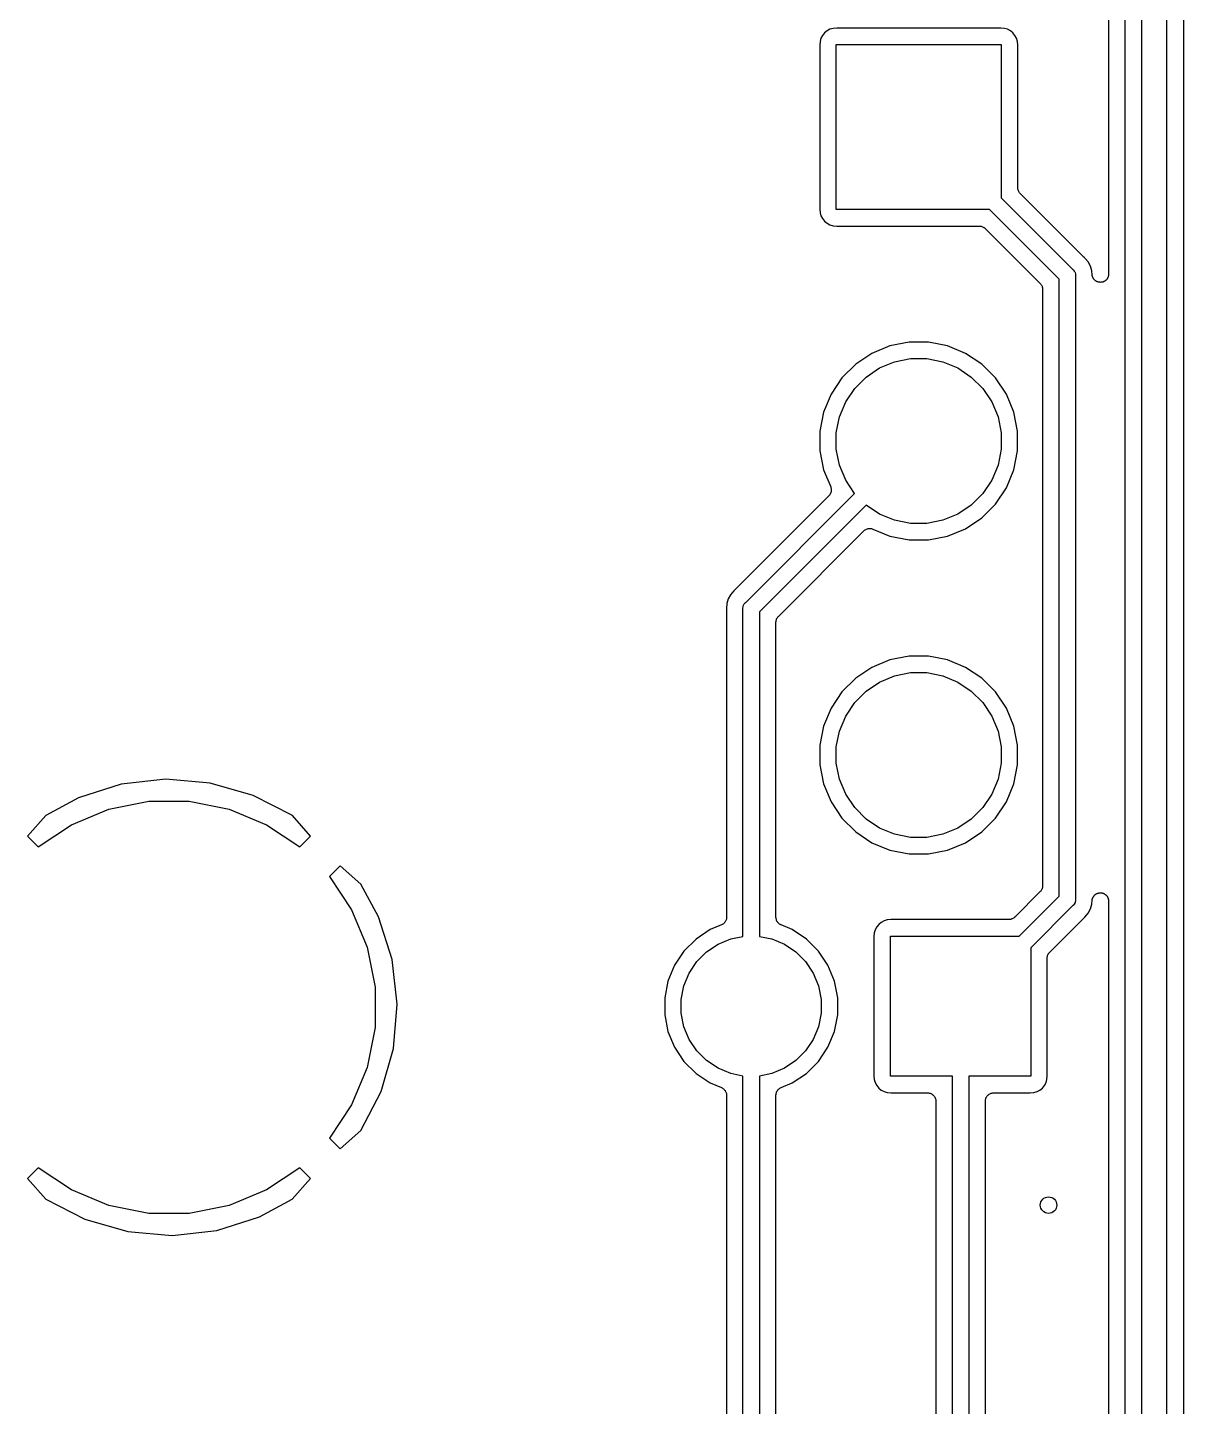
# Model space of a CAD drawing. Extents: x 49 to 143, y -158 to -38.
# Drawn here: x 114.41 to 128.43, y -71.78 to -55.05 of the extents above; entities that cross this region are included whole.
import ezdxf

# ---------------------------------------------------------------- set-up
doc = ezdxf.new("R2010")
doc.units = 0
doc.layers.add('BLACK', color=7, linetype='CONTINUOUS')

msp = doc.modelspace()

# ---------------------------------------------------------------- linework, layer by layer
at = {"layer": 'BLACK', "linetype": 'CONTINUOUS'}
for p, q in [((127.525, -53.59), (127.525, -58.0458)), ((127.726, -78.9256), (127.725, -53.5752)), ((127.925, -53.6117), (127.925, -78.8891)), ((128.234, -78.8679), (128.233, -53.7063)), ((128.433, -53.7428), (128.433, -78.8314)), ((124.036, -55.1841), (124.025, -55.2218)), ((124.055, -55.1493), (124.036, -55.1841)), ((124.08, -55.1189), (124.055, -55.1493)), ((124.11, -55.0939), (124.08, -55.1189)), ((124.145, -55.0753), (124.11, -55.0939)), ((124.183, -55.0639), (124.145, -55.0753)), ((124.227, -55.0595), (124.183, -55.0639)), ((126.217, -55.0595), (124.227, -55.0595)), ((126.261, -55.0639), (126.217, -55.0595)), ((126.299, -55.0753), (126.261, -55.0639)), ((126.334, -55.0939), (126.299, -55.0753)), ((126.364, -55.1189), (126.334, -55.0939)), ((126.389, -55.1493), (126.364, -55.1189)), ((126.408, -55.1841), (126.389, -55.1493)), ((126.419, -55.2218), (126.408, -55.1841)), ((124.025, -55.2218), (124.021, -55.2659)), ((124.021, -55.2659), (124.021, -57.2561)), ((124.222, -57.261), (124.222, -55.261)), ((124.222, -55.261), (126.222, -55.261)), ((126.222, -55.261), (126.222, -57.1196)), ((126.423, -55.2659), (126.419, -55.2218)), ((126.423, -56.9968), (126.423, -55.2659)), ((126.424, -57.006), (126.423, -56.9968)), ((126.425, -57.0152), (126.424, -57.006)), ((126.425, -57.0157), (126.425, -57.0152)), ((126.425, -57.0162), (126.425, -57.0157)), ((126.428, -57.0251), (126.425, -57.0162)), ((126.431, -57.0339), (126.428, -57.0251)), ((126.431, -57.0344), (126.431, -57.0339)), ((126.431, -57.0349), (126.431, -57.0344)), ((126.435, -57.043), (126.431, -57.0349)), ((126.44, -57.0512), (126.435, -57.043)), ((126.222, -57.1196), (127.093, -57.9902)), ((126.44, -57.0516), (126.44, -57.0512)), ((126.44, -57.0521), (126.44, -57.0516)), ((126.446, -57.0592), (126.44, -57.0521)), ((126.452, -57.0665), (126.446, -57.0592)), ((126.452, -57.0672), (126.452, -57.0665)), ((126.453, -57.0672), (126.452, -57.0672)), ((126.452, -57.0672), (126.452, -57.0672)), ((126.453, -57.0675), (126.453, -57.0672)), ((127.224, -57.8384), (126.453, -57.0675)), ((124.021, -57.2561), (124.025, -57.3002)), ((124.025, -57.3002), (124.036, -57.3379)), ((124.036, -57.3379), (124.055, -57.3727)), ((124.055, -57.3727), (124.08, -57.4031)), ((126.081, -57.261), (124.222, -57.261)), ((126.925, -58.1058), (126.081, -57.261)), ((124.08, -57.4031), (124.11, -57.4281)), ((124.11, -57.4281), (124.145, -57.4467)), ((124.145, -57.4467), (124.183, -57.4581)), ((124.183, -57.4581), (124.227, -57.4625)), ((124.227, -57.4625), (125.958, -57.4625)), ((125.958, -57.4625), (125.958, -57.4625)), ((125.958, -57.4625), (125.958, -57.4625)), ((125.958, -57.4625), (125.958, -57.4625)), ((125.958, -57.4625), (125.959, -57.4625)), ((125.959, -57.4625), (125.968, -57.4635)), ((125.968, -57.4635), (125.978, -57.4644)), ((125.978, -57.4644), (125.978, -57.4646)), ((125.978, -57.4646), (125.979, -57.4646)), ((125.979, -57.4646), (125.987, -57.4674)), ((125.987, -57.4674), (125.996, -57.4701)), ((125.996, -57.4701), (125.997, -57.4704)), ((125.997, -57.4704), (125.997, -57.4705)), ((125.997, -57.4705), (126.005, -57.475)), ((126.005, -57.475), (126.013, -57.4794)), ((126.013, -57.4794), (126.014, -57.4797)), ((126.014, -57.4797), (126.014, -57.4799)), ((126.014, -57.4799), (126.021, -57.4858)), ((126.021, -57.4858), (126.028, -57.4917)), ((126.028, -57.4917), (126.696, -58.1594)), ((127.227, -57.8411), (127.224, -57.8384)), ((127.23, -57.8441), (127.227, -57.8411)), ((127.231, -57.845), (127.23, -57.8441)), ((127.239, -57.8512), (127.231, -57.845)), ((127.245, -57.8589), (127.239, -57.8512)), ((127.276, -57.8969), (127.245, -57.8589)), ((127.245, -57.8589), (127.245, -57.8589)), ((127.093, -57.9902), (127.096, -57.9933)), ((127.096, -57.9933), (127.109, -58.0086)), ((127.109, -58.0086), (127.115, -58.0194)), ((127.115, -58.0194), (127.118, -58.0259)), ((127.118, -58.0259), (127.124, -58.0435)), ((127.124, -58.0435), (127.124, -58.0448)), ((127.124, -58.0448), (127.125, -58.0595)), ((127.304, -57.949), (127.276, -57.8969)), ((127.321, -58.0056), (127.304, -57.949)), ((127.326, -58.0556), (127.321, -58.0056)), ((127.525, -58.0458), (127.525, -58.0472)), ((127.525, -58.0472), (127.525, -58.052)), ((127.525, -58.052), (127.525, -58.0569)), ((126.696, -58.1594), (126.696, -58.1596)), ((126.696, -58.1596), (126.696, -58.1596)), ((126.696, -58.1596), (126.696, -58.1596)), ((126.696, -58.1596), (126.697, -58.1604)), ((126.697, -58.1604), (126.703, -58.1676)), ((126.703, -58.1676), (126.709, -58.1747)), ((126.709, -58.1747), (126.709, -58.1752)), ((126.709, -58.1752), (126.709, -58.1756)), ((126.709, -58.1756), (126.714, -58.1838)), ((126.714, -58.1838), (126.718, -58.192)), ((126.718, -58.192), (126.718, -58.1925)), ((126.718, -58.1925), (126.718, -58.1929)), ((126.718, -58.1929), (126.721, -58.2018)), ((126.721, -58.2018), (126.723, -58.2107)), ((126.723, -58.2107), (126.724, -58.2112)), ((126.724, -58.2112), (126.724, -58.2117)), ((126.724, -58.2117), (126.724, -58.2208)), ((126.724, -58.2208), (126.725, -58.2301)), ((126.925, -65.5922), (126.925, -58.1058)), ((127.125, -58.0595), (127.125, -58.0595)), ((127.125, -58.0595), (127.126, -58.0644)), ((127.126, -58.0644), (127.125, -58.0693)), ((127.125, -58.0693), (127.125, -65.6287)), ((127.327, -58.0603), (127.326, -58.0556)), ((127.327, -58.0652), (127.327, -58.0603)), ((127.329, -58.0699), (127.327, -58.0652)), ((127.33, -58.0747), (127.329, -58.0699)), ((127.332, -58.0792), (127.33, -58.0747)), ((127.333, -58.0839), (127.332, -58.0792)), ((127.335, -58.0882), (127.333, -58.0839)), ((127.337, -58.0928), (127.335, -58.0882)), ((127.34, -58.0968), (127.337, -58.0928)), ((127.342, -58.1011), (127.34, -58.0968)), ((127.345, -58.1049), (127.342, -58.1011)), ((127.348, -58.109), (127.345, -58.1049)), ((127.351, -58.1125), (127.348, -58.109)), ((127.355, -58.1162), (127.351, -58.1125)), ((127.358, -58.1194), (127.355, -58.1162)), ((127.362, -58.1228), (127.358, -58.1194)), ((127.366, -58.1256), (127.362, -58.1228)), ((127.37, -58.1287), (127.366, -58.1256)), ((127.374, -58.131), (127.37, -58.1287)), ((127.378, -58.1338), (127.374, -58.131)), ((127.382, -58.1356), (127.378, -58.1338)), ((127.387, -58.138), (127.382, -58.1356)), ((127.391, -58.1394), (127.387, -58.138)), ((127.396, -58.1413), (127.391, -58.1394)), ((127.401, -58.1423), (127.396, -58.1413)), ((127.405, -58.1437), (127.401, -58.1423)), ((127.41, -58.1442), (127.405, -58.1437)), ((127.415, -58.1452), (127.41, -58.1442)), ((127.42, -58.1453), (127.415, -58.1452)), ((127.425, -58.1458), (127.42, -58.1453)), ((127.43, -58.1453), (127.425, -58.1458)), ((127.435, -58.1454), (127.43, -58.1453)), ((127.439, -58.1444), (127.435, -58.1454)), ((127.444, -58.144), (127.439, -58.1444)), ((127.449, -58.1426), (127.444, -58.144)), ((127.454, -58.1417), (127.449, -58.1426)), ((127.458, -58.1399), (127.454, -58.1417)), ((127.463, -58.1385), (127.458, -58.1399)), ((127.467, -58.1362), (127.463, -58.1385)), ((127.472, -58.1344), (127.467, -58.1362)), ((127.476, -58.1317), (127.472, -58.1344)), ((127.48, -58.1294), (127.476, -58.1317)), ((127.484, -58.1264), (127.48, -58.1294)), ((127.488, -58.1237), (127.484, -58.1264)), ((127.492, -58.1203), (127.488, -58.1237)), ((127.495, -58.1172), (127.492, -58.1203)), ((127.499, -58.1135), (127.495, -58.1172)), ((127.502, -58.11), (127.499, -58.1135)), ((127.505, -58.106), (127.502, -58.11)), ((127.508, -58.1023), (127.505, -58.106)), ((127.51, -58.098), (127.508, -58.1023)), ((127.513, -58.0939), (127.51, -58.098)), ((127.515, -58.0894), (127.513, -58.0939)), ((127.517, -58.0852), (127.515, -58.0894)), ((127.519, -58.0805), (127.517, -58.0852)), ((127.521, -58.076), (127.519, -58.0805)), ((127.522, -58.0712), (127.521, -58.076)), ((127.523, -58.0666), (127.522, -58.0712)), ((127.524, -58.0617), (127.523, -58.0666)), ((127.525, -58.0569), (127.524, -58.0617)), ((126.725, -58.2301), (126.725, -65.4679)), ((125.104, -58.871), (124.872, -58.9171)), ((125.34, -58.871), (125.104, -58.871)), ((125.572, -58.9171), (125.34, -58.871)), ((124.654, -59.0076), (124.457, -59.1389)), ((124.872, -58.9171), (124.654, -59.0076)), ((125.79, -59.0076), (125.572, -58.9171)), ((125.987, -59.1389), (125.79, -59.0076)), ((124.457, -59.1389), (124.29, -59.306)), ((124.585, -59.2942), (124.748, -59.1848)), ((124.748, -59.1848), (124.93, -59.1094)), ((124.93, -59.1094), (125.124, -59.071)), ((125.124, -59.071), (125.32, -59.071)), ((125.32, -59.071), (125.514, -59.1094)), ((125.514, -59.1094), (125.696, -59.1848)), ((125.696, -59.1848), (125.859, -59.2942)), ((126.154, -59.306), (125.987, -59.1389)), ((124.29, -59.306), (124.159, -59.5026)), ((124.445, -59.4335), (124.585, -59.2942)), ((125.859, -59.2942), (125.999, -59.4335)), ((126.285, -59.5026), (126.154, -59.306)), ((124.159, -59.5026), (124.068, -59.721)), ((124.336, -59.5973), (124.445, -59.4335)), ((125.999, -59.4335), (126.108, -59.5973)), ((126.376, -59.721), (126.285, -59.5026)), ((124.068, -59.721), (124.022, -59.9528)), ((124.26, -59.7793), (124.336, -59.5973)), ((126.108, -59.5973), (126.184, -59.7793)), ((126.422, -59.9528), (126.376, -59.721)), ((124.222, -59.9725), (124.26, -59.7793)), ((126.184, -59.7793), (126.222, -59.9725)), ((124.022, -59.9528), (124.022, -60.1892)), ((124.222, -60.1695), (124.222, -59.9725)), ((126.222, -59.9725), (126.222, -60.1695)), ((126.422, -60.1892), (126.422, -59.9528)), ((124.022, -60.1892), (124.068, -60.421)), ((124.26, -60.3627), (124.222, -60.1695)), ((126.222, -60.1695), (126.184, -60.3627)), ((126.376, -60.421), (126.422, -60.1892)), ((124.336, -60.5447), (124.26, -60.3627)), ((126.184, -60.3627), (126.108, -60.5447)), ((124.068, -60.421), (124.154, -60.6277)), ((124.444, -60.7072), (124.336, -60.5447)), ((126.108, -60.5447), (125.999, -60.7085)), ((126.285, -60.6394), (126.376, -60.421)), ((123.123, -62.0288), (124.444, -60.7072)), ((124.138, -60.7294), (124.132, -60.7367)), ((124.144, -60.7223), (124.138, -60.7294)), ((124.149, -60.7133), (124.144, -60.7216)), ((124.144, -60.7216), (124.144, -60.7219)), ((124.144, -60.7219), (124.144, -60.7223)), ((124.153, -60.7052), (124.149, -60.7133)), ((124.154, -60.7044), (124.153, -60.7048)), ((124.153, -60.7048), (124.153, -60.7052)), ((124.154, -60.6277), (124.154, -60.6282)), ((124.154, -60.6282), (124.154, -60.6282)), ((124.154, -60.6282), (124.154, -60.6282)), ((124.154, -60.6282), (124.154, -60.629)), ((124.154, -60.629), (124.157, -60.638)), ((124.156, -60.6955), (124.154, -60.7044)), ((124.159, -60.6866), (124.156, -60.6955)), ((124.157, -60.638), (124.16, -60.6469)), ((124.16, -60.6765), (124.159, -60.6857)), ((124.159, -60.6857), (124.159, -60.6862)), ((124.159, -60.6862), (124.159, -60.6866)), ((124.16, -60.6469), (124.16, -60.6473)), ((124.16, -60.6473), (124.16, -60.6478)), ((124.16, -60.6478), (124.16, -60.6571)), ((124.16, -60.6571), (124.161, -60.6663)), ((124.161, -60.6672), (124.16, -60.6765)), ((124.161, -60.6663), (124.161, -60.6668)), ((124.161, -60.6668), (124.161, -60.6672)), ((125.999, -60.7085), (125.859, -60.8478)), ((126.154, -60.836), (126.285, -60.6394)), ((124.132, -60.7367), (122.992, -61.877)), ((124.586, -60.8486), (123.29, -62.1444)), ((124.748, -60.9572), (124.586, -60.8486)), ((125.859, -60.8478), (125.696, -60.9572)), ((125.987, -61.0031), (126.154, -60.836)), ((124.93, -61.0326), (124.748, -60.9572)), ((125.124, -61.071), (124.93, -61.0326)), ((125.514, -61.0326), (125.32, -61.071)), ((125.696, -60.9572), (125.514, -61.0326)), ((125.79, -61.1344), (125.987, -61.0031)), ((123.519, -62.198), (124.556, -61.161)), ((124.556, -61.161), (124.557, -61.1606)), ((124.557, -61.16), (124.565, -61.1542)), ((124.557, -61.1606), (124.557, -61.16)), ((124.557, -61.1606), (124.557, -61.1606)), ((124.557, -61.1606), (124.557, -61.1606)), ((124.565, -61.1542), (124.572, -61.1483)), ((124.572, -61.1481), (124.573, -61.1478)), ((124.572, -61.1483), (124.572, -61.1481)), ((124.573, -61.1478), (124.581, -61.1435)), ((124.581, -61.1435), (124.589, -61.1391)), ((124.589, -61.139), (124.59, -61.1388)), ((124.589, -61.1391), (124.589, -61.139)), ((124.59, -61.1388), (124.599, -61.1362)), ((124.599, -61.1362), (124.608, -61.1335)), ((124.608, -61.1335), (124.609, -61.1334)), ((124.608, -61.1335), (124.608, -61.1335)), ((124.609, -61.1334), (124.618, -61.1326)), ((124.618, -61.1326), (124.627, -61.1317)), ((124.627, -61.1317), (124.628, -61.1317)), ((124.628, -61.1317), (124.628, -61.1317)), ((124.628, -61.1317), (124.637, -61.1327)), ((124.637, -61.1327), (124.647, -61.1336)), ((124.647, -61.1336), (124.647, -61.1337)), ((124.647, -61.1337), (124.647, -61.1338)), ((124.647, -61.1338), (124.656, -61.1365)), ((124.656, -61.1365), (124.665, -61.1393)), ((124.665, -61.1393), (124.872, -61.2249)), ((124.872, -61.2249), (125.104, -61.271)), ((125.32, -61.071), (125.124, -61.071)), ((125.34, -61.271), (125.572, -61.2249)), ((125.572, -61.2249), (125.79, -61.1344)), ((125.104, -61.271), (125.34, -61.271)), ((122.977, -61.8898), (122.939, -61.9355)), ((122.984, -61.8836), (122.977, -61.8898)), ((122.987, -61.8806), (122.984, -61.8836)), ((122.991, -61.878), (122.987, -61.8806)), ((122.992, -61.877), (122.991, -61.878)), ((122.894, -62.0442), (122.889, -62.103)), ((122.911, -61.9876), (122.894, -62.0442)), ((122.939, -61.9355), (122.911, -61.9876)), ((123.093, -62.0777), (123.097, -62.0645)), ((123.097, -62.0645), (123.106, -62.0472)), ((123.106, -62.0472), (123.119, -62.0319)), ((123.119, -62.0319), (123.123, -62.0288)), ((122.889, -62.103), (122.89, -62.1128)), ((122.89, -62.1128), (122.89, -62.1142)), ((122.89, -62.1142), (122.89, -62.1184)), ((122.89, -62.1184), (122.89, -62.1226)), ((122.89, -62.1226), (122.89, -65.8499)), ((123.09, -62.0981), (123.091, -62.0834)), ((123.09, -62.103), (123.09, -62.0981)), ((123.09, -62.0981), (123.09, -62.0981)), ((123.09, -62.1079), (123.09, -62.103)), ((123.09, -66.0822), (123.09, -62.1079)), ((123.091, -62.0834), (123.092, -62.0826)), ((123.092, -62.0826), (123.093, -62.0777)), ((123.29, -62.1444), (123.29, -66.0822)), ((123.495, -62.2391), (123.498, -62.2303)), ((123.498, -62.2293), (123.503, -62.2212)), ((123.498, -62.2298), (123.498, -62.2293)), ((123.498, -62.2303), (123.498, -62.2298)), ((123.503, -62.2212), (123.507, -62.2131)), ((123.507, -62.2122), (123.513, -62.2051)), ((123.507, -62.2126), (123.507, -62.2122)), ((123.507, -62.2131), (123.507, -62.2126)), ((123.513, -62.2051), (123.519, -62.198)), ((123.49, -62.2673), (123.491, -62.2581)), ((123.49, -62.2683), (123.49, -62.2673)), ((123.49, -62.2684), (123.49, -62.2683)), ((123.49, -62.2683), (123.49, -62.2683)), ((123.49, -62.2687), (123.49, -62.2684)), ((123.49, -65.8499), (123.49, -62.2687)), ((123.491, -62.2581), (123.492, -62.2489)), ((123.492, -62.2479), (123.495, -62.2391)), ((123.492, -62.2484), (123.492, -62.2479)), ((123.492, -62.2489), (123.492, -62.2484)), ((124.872, -62.7271), (124.654, -62.8176)), ((125.104, -62.681), (124.872, -62.7271)), ((125.34, -62.681), (125.104, -62.681)), ((125.572, -62.7271), (125.34, -62.681)), ((125.79, -62.8176), (125.572, -62.7271)), ((124.654, -62.8176), (124.457, -62.9489)), ((124.93, -62.9194), (125.124, -62.881)), ((125.124, -62.881), (125.32, -62.881)), ((125.32, -62.881), (125.514, -62.9194)), ((125.987, -62.9489), (125.79, -62.8176)), ((124.457, -62.9489), (124.29, -63.116)), ((124.585, -63.1042), (124.748, -62.9948)), ((124.748, -62.9948), (124.93, -62.9194)), ((125.514, -62.9194), (125.696, -62.9948)), ((125.696, -62.9948), (125.859, -63.1042)), ((126.154, -63.116), (125.987, -62.9489)), ((124.29, -63.116), (124.159, -63.3126)), ((124.445, -63.2435), (124.585, -63.1042)), ((125.859, -63.1042), (125.999, -63.2435)), ((126.285, -63.3126), (126.154, -63.116)), ((124.159, -63.3126), (124.068, -63.531)), ((124.336, -63.4073), (124.445, -63.2435)), ((125.999, -63.2435), (126.108, -63.4073)), ((126.376, -63.531), (126.285, -63.3126)), ((124.068, -63.531), (124.022, -63.7628)), ((124.26, -63.5893), (124.336, -63.4073)), ((126.108, -63.4073), (126.184, -63.5893)), ((126.422, -63.7628), (126.376, -63.531)), ((124.222, -63.7825), (124.26, -63.5893)), ((126.184, -63.5893), (126.222, -63.7825)), ((124.022, -63.7628), (124.022, -63.9992)), ((124.222, -63.9795), (124.222, -63.7825)), ((126.222, -63.7825), (126.222, -63.9795)), ((126.422, -63.9992), (126.422, -63.7628)), ((124.022, -63.9992), (124.068, -64.231)), ((124.26, -64.1727), (124.222, -63.9795)), ((126.222, -63.9795), (126.184, -64.1727)), ((126.376, -64.231), (126.422, -63.9992)), ((115.548, -64.2359), (115.03, -64.4011)), ((116.087, -64.175), (115.548, -64.2359)), ((116.628, -64.2203), (116.087, -64.175)), ((117.149, -64.3703), (116.628, -64.2203)), ((124.068, -64.231), (124.159, -64.4494)), ((124.336, -64.3547), (124.26, -64.1727)), ((126.184, -64.1727), (126.108, -64.3547)), ((126.285, -64.4494), (126.376, -64.231)), ((115.03, -64.4011), (114.632, -64.6143)), ((117.623, -64.6149), (117.149, -64.3703)), ((124.445, -64.5185), (124.336, -64.3547)), ((126.108, -64.3547), (125.999, -64.5185)), ((114.943, -64.7265), (115.398, -64.5381)), ((115.398, -64.5381), (115.881, -64.442)), ((115.881, -64.442), (116.373, -64.442)), ((116.373, -64.442), (116.856, -64.5381)), ((116.856, -64.5381), (117.311, -64.7265)), ((124.159, -64.4494), (124.29, -64.646)), ((124.585, -64.6578), (124.445, -64.5185)), ((125.999, -64.5185), (125.859, -64.6578)), ((126.154, -64.646), (126.285, -64.4494)), ((114.632, -64.6143), (114.411, -64.8664)), ((114.54, -64.9957), (114.943, -64.7265)), ((117.311, -64.7265), (117.714, -64.9957)), ((117.843, -64.8664), (117.623, -64.6149)), ((124.29, -64.646), (124.457, -64.8131)), ((124.748, -64.7672), (124.585, -64.6578)), ((125.859, -64.6578), (125.696, -64.7672)), ((125.987, -64.8131), (126.154, -64.646)), ((114.411, -64.8664), (114.52, -64.9761)), ((117.734, -64.9761), (117.843, -64.8664)), ((124.457, -64.8131), (124.654, -64.9444)), ((124.93, -64.8426), (124.748, -64.7672)), ((125.124, -64.881), (124.93, -64.8426)), ((125.32, -64.881), (125.124, -64.881)), ((125.514, -64.8426), (125.32, -64.881)), ((125.696, -64.7672), (125.514, -64.8426)), ((125.79, -64.9444), (125.987, -64.8131)), ((114.52, -64.9761), (114.52, -64.9762)), ((114.52, -64.9762), (114.54, -64.9957)), ((117.714, -64.9957), (117.734, -64.9761)), ((117.734, -64.9761), (117.734, -64.9761)), ((124.654, -64.9444), (124.872, -65.0349)), ((124.872, -65.0349), (125.104, -65.081)), ((125.34, -65.081), (125.572, -65.0349)), ((125.572, -65.0349), (125.79, -64.9444)), ((118.203, -65.2256), (118.093, -65.3353)), ((118.455, -65.4466), (118.203, -65.2256)), ((125.104, -65.081), (125.34, -65.081)), ((118.093, -65.3355), (118.073, -65.3549)), ((118.073, -65.3549), (118.342, -65.7578)), ((118.093, -65.3353), (118.093, -65.3355)), ((118.668, -65.8455), (118.455, -65.4466)), ((126.696, -65.5386), (126.386, -65.8483)), ((126.702, -65.5314), (126.696, -65.5386)), ((126.708, -65.5244), (126.702, -65.5314)), ((126.713, -65.5154), (126.708, -65.5235)), ((126.708, -65.5235), (126.708, -65.524)), ((126.708, -65.524), (126.708, -65.5244)), ((126.717, -65.5073), (126.713, -65.5154)), ((126.718, -65.5063), (126.717, -65.5068)), ((126.717, -65.5068), (126.717, -65.5073)), ((126.72, -65.4975), (126.718, -65.5063)), ((126.723, -65.4887), (126.72, -65.4975)), ((126.724, -65.4784), (126.723, -65.4877)), ((126.723, -65.4877), (126.723, -65.4882)), ((126.723, -65.4882), (126.723, -65.4887)), ((126.725, -65.4693), (126.724, -65.4784)), ((126.725, -65.4679), (126.725, -65.4682)), ((126.725, -65.4682), (126.725, -65.4683)), ((126.725, -65.4683), (126.725, -65.4683)), ((126.725, -65.4683), (126.725, -65.4693)), ((127.352, -65.5845), (127.356, -65.5808)), ((127.356, -65.5808), (127.359, -65.5777)), ((127.359, -65.5777), (127.363, -65.5743)), ((127.363, -65.5743), (127.367, -65.5716)), ((127.367, -65.5716), (127.371, -65.5685)), ((127.371, -65.5685), (127.375, -65.5663)), ((127.375, -65.5663), (127.379, -65.5636)), ((127.379, -65.5636), (127.384, -65.5618)), ((127.384, -65.5618), (127.388, -65.5595)), ((127.388, -65.5595), (127.393, -65.5581)), ((127.393, -65.5581), (127.397, -65.5563)), ((127.397, -65.5563), (127.402, -65.5554)), ((127.402, -65.5554), (127.407, -65.554)), ((127.407, -65.554), (127.412, -65.5535)), ((127.412, -65.5535), (127.416, -65.5526)), ((127.416, -65.5526), (127.421, -65.5527)), ((127.421, -65.5527), (127.426, -65.5522)), ((127.426, -65.5522), (127.431, -65.5527)), ((127.431, -65.5527), (127.436, -65.5528)), ((127.436, -65.5528), (127.441, -65.5537)), ((127.441, -65.5537), (127.446, -65.5543)), ((127.446, -65.5543), (127.45, -65.5557)), ((127.45, -65.5557), (127.455, -65.5567)), ((127.455, -65.5567), (127.46, -65.5586)), ((127.46, -65.5586), (127.464, -65.56)), ((127.464, -65.56), (127.469, -65.5624)), ((127.469, -65.5624), (127.473, -65.5643)), ((127.473, -65.5643), (127.477, -65.567)), ((127.477, -65.567), (127.481, -65.5693)), ((127.481, -65.5693), (127.485, -65.5724)), ((127.485, -65.5724), (127.489, -65.5752)), ((127.489, -65.5752), (127.493, -65.5786)), ((127.493, -65.5786), (127.496, -65.5818)), ((127.496, -65.5818), (127.5, -65.5855)), ((126.439, -66.079), (126.925, -65.5922)), ((127.093, -65.7078), (126.58, -66.2204)), ((127.096, -65.7047), (127.093, -65.7078)), ((127.109, -65.6894), (127.096, -65.7047)), ((127.118, -65.6721), (127.109, -65.6894)), ((127.121, -65.662), (127.118, -65.6721)), ((127.124, -65.6532), (127.121, -65.662)), ((127.125, -65.645), (127.124, -65.6532)), ((127.125, -65.6287), (127.126, -65.6336)), ((127.126, -65.6336), (127.125, -65.6385)), ((127.125, -65.6385), (127.125, -65.6385)), ((127.125, -65.6385), (127.125, -65.645)), ((127.276, -65.8011), (127.304, -65.749)), ((127.304, -65.749), (127.321, -65.6924)), ((127.321, -65.6924), (127.326, -65.6435)), ((127.326, -65.6411), (127.327, -65.6363)), ((127.326, -65.6425), (127.326, -65.6411)), ((127.326, -65.6435), (127.326, -65.6425)), ((127.326, -65.6435), (127.326, -65.6435)), ((127.327, -65.6363), (127.328, -65.6314)), ((127.328, -65.6314), (127.329, -65.6268)), ((127.329, -65.6268), (127.33, -65.622)), ((127.33, -65.622), (127.332, -65.6175)), ((127.332, -65.6175), (127.334, -65.6128)), ((127.334, -65.6128), (127.336, -65.6085)), ((127.336, -65.6085), (127.338, -65.604)), ((127.338, -65.604), (127.341, -65.6)), ((127.341, -65.6), (127.343, -65.5957)), ((127.343, -65.5957), (127.346, -65.592)), ((127.346, -65.592), (127.349, -65.5879)), ((127.349, -65.5879), (127.352, -65.5845)), ((127.5, -65.5855), (127.503, -65.589)), ((127.503, -65.589), (127.506, -65.5931)), ((127.506, -65.5931), (127.509, -65.5969)), ((127.509, -65.5969), (127.511, -65.6012)), ((127.511, -65.6012), (127.514, -65.6053)), ((127.514, -65.6053), (127.516, -65.6098)), ((127.516, -65.6098), (127.518, -65.6141)), ((127.518, -65.6141), (127.519, -65.6188)), ((127.519, -65.6188), (127.521, -65.6233)), ((127.521, -65.6233), (127.522, -65.6281)), ((127.522, -65.6281), (127.524, -65.6328)), ((127.524, -65.6328), (127.524, -65.6377)), ((127.524, -65.6377), (127.525, -65.6425)), ((127.525, -65.6425), (127.525, -65.6474)), ((127.525, -65.6474), (127.525, -65.6522)), ((127.525, -65.6522), (127.526, -78.9108)), ((118.342, -65.7578), (118.531, -66.2128)), ((118.833, -66.3629), (118.668, -65.8455)), ((122.867, -65.9135), (122.861, -65.9208)), ((122.873, -65.9064), (122.867, -65.9135)), ((122.877, -65.8975), (122.873, -65.9057)), ((122.873, -65.9057), (122.873, -65.906)), ((122.873, -65.906), (122.873, -65.9064)), ((122.882, -65.8893), (122.877, -65.8975)), ((122.885, -65.8796), (122.882, -65.8885)), ((122.882, -65.8885), (122.882, -65.8889)), ((122.882, -65.8889), (122.882, -65.8893)), ((122.888, -65.8707), (122.885, -65.8796)), ((122.889, -65.8605), (122.888, -65.8699)), ((122.888, -65.8699), (122.888, -65.8703)), ((122.888, -65.8703), (122.888, -65.8707)), ((122.89, -65.8513), (122.889, -65.8605)), ((122.89, -65.8499), (122.89, -65.8504)), ((122.89, -65.8504), (122.89, -65.8505)), ((122.89, -65.8505), (122.89, -65.8505)), ((122.89, -65.8505), (122.89, -65.8513)), ((123.491, -65.8593), (123.49, -65.8499)), ((123.492, -65.8685), (123.491, -65.8593)), ((123.492, -65.8689), (123.492, -65.8685)), ((123.492, -65.8694), (123.492, -65.8689)), ((123.495, -65.8784), (123.492, -65.8694)), ((123.497, -65.8872), (123.495, -65.8784)), ((123.497, -65.8876), (123.497, -65.8872)), ((123.498, -65.888), (123.497, -65.8876)), ((123.502, -65.8963), (123.498, -65.888)), ((123.506, -65.9045), (123.502, -65.8963)), ((123.507, -65.9049), (123.506, -65.9045)), ((123.507, -65.9053), (123.507, -65.9049)), ((123.513, -65.9125), (123.507, -65.9053)), ((123.518, -65.9198), (123.513, -65.9125)), ((124.768, -65.9119), (124.738, -65.9369)), ((124.803, -65.8933), (124.768, -65.9119)), ((124.841, -65.8819), (124.803, -65.8933)), ((124.885, -65.8775), (124.841, -65.8819)), ((126.316, -65.8775), (124.885, -65.8775)), ((126.325, -65.8766), (126.316, -65.8775)), ((126.334, -65.8758), (126.325, -65.8766)), ((126.335, -65.8757), (126.334, -65.8758)), ((126.344, -65.873), (126.335, -65.8756)), ((126.335, -65.8756), (126.335, -65.8757)), ((126.353, -65.8704), (126.344, -65.873)), ((126.354, -65.87), (126.353, -65.8702)), ((126.353, -65.8702), (126.353, -65.8704)), ((126.362, -65.8657), (126.354, -65.87)), ((126.37, -65.8614), (126.362, -65.8657)), ((126.371, -65.8611), (126.37, -65.8614)), ((126.378, -65.855), (126.371, -65.8608)), ((126.371, -65.8608), (126.371, -65.8611)), ((126.385, -65.8492), (126.378, -65.855)), ((126.386, -65.8485), (126.385, -65.8492)), ((126.386, -65.8483), (126.386, -65.8485)), ((126.386, -65.8485), (126.386, -65.8485)), ((126.386, -65.8485), (126.386, -65.8485)), ((126.811, -66.2725), (127.224, -65.8596)), ((127.224, -65.8596), (127.225, -65.8586)), ((127.225, -65.8586), (127.228, -65.856)), ((127.228, -65.856), (127.231, -65.853)), ((127.231, -65.853), (127.239, -65.8468)), ((127.239, -65.8468), (127.276, -65.8011)), ((122.693, -65.9985), (122.521, -66.1134)), ((122.828, -65.9423), (122.693, -65.9985)), ((122.837, -65.9379), (122.828, -65.9423)), ((122.845, -65.9336), (122.837, -65.9379)), ((122.853, -65.9271), (122.845, -65.9331)), ((122.845, -65.9331), (122.845, -65.9333)), ((122.845, -65.9333), (122.845, -65.9336)), ((122.86, -65.9214), (122.853, -65.9271)), ((122.861, -65.9208), (122.86, -65.921)), ((122.86, -65.921), (122.86, -65.9214)), ((122.942, -66.1117), (123.09, -66.0822)), ((123.29, -66.0822), (123.438, -66.1117)), ((123.519, -65.9201), (123.518, -65.9198)), ((123.519, -65.9204), (123.519, -65.9201)), ((123.526, -65.9263), (123.519, -65.9204)), ((123.533, -65.9323), (123.526, -65.9263)), ((123.534, -65.9326), (123.533, -65.9323)), ((123.534, -65.9328), (123.534, -65.9326)), ((123.542, -65.9373), (123.534, -65.9328)), ((123.55, -65.9418), (123.542, -65.9373)), ((123.551, -65.9421), (123.55, -65.9418)), ((123.552, -65.9423), (123.551, -65.9421)), ((123.551, -65.9421), (123.551, -65.9421)), ((123.551, -65.9421), (123.551, -65.9421)), ((123.687, -65.9985), (123.552, -65.9423)), ((123.859, -66.1134), (123.687, -65.9985)), ((124.683, -66.0398), (124.679, -66.0839)), ((124.679, -66.0839), (124.679, -67.7741)), ((124.694, -66.0021), (124.683, -66.0398)), ((124.713, -65.9673), (124.694, -66.0021)), ((124.738, -65.9369), (124.713, -65.9673)), ((124.88, -67.779), (124.88, -66.079)), ((124.88, -66.079), (126.439, -66.079)), ((118.531, -66.2128), (118.627, -66.6958)), ((122.521, -66.1134), (122.374, -66.2597)), ((122.648, -66.2688), (122.787, -66.1757)), ((122.787, -66.1757), (122.942, -66.1117)), ((123.438, -66.1117), (123.593, -66.1757)), ((123.593, -66.1757), (123.732, -66.2688)), ((124.006, -66.2597), (123.859, -66.1134)), ((126.58, -66.2204), (126.58, -67.779)), ((118.894, -66.902), (118.833, -66.3629)), ((122.374, -66.2597), (122.26, -66.4316)), ((122.437, -66.5264), (122.53, -66.3872)), ((122.53, -66.3872), (122.648, -66.2688)), ((123.732, -66.2688), (123.85, -66.3872)), ((123.85, -66.3872), (123.943, -66.5264)), ((124.12, -66.4316), (124.006, -66.2597)), ((126.781, -66.3418), (126.782, -66.3326)), ((126.781, -66.3429), (126.781, -66.3418)), ((126.781, -66.3432), (126.781, -66.3429)), ((126.781, -66.3429), (126.781, -66.3429)), ((126.781, -66.3429), (126.781, -66.3429)), ((126.781, -67.7741), (126.781, -66.3432)), ((126.782, -66.3326), (126.783, -66.3235)), ((126.783, -66.3235), (126.784, -66.323)), ((126.784, -66.3224), (126.786, -66.3136)), ((126.784, -66.323), (126.784, -66.3224)), ((126.786, -66.3136), (126.789, -66.3048)), ((126.789, -66.3043), (126.79, -66.3038)), ((126.789, -66.3048), (126.789, -66.3043)), ((126.79, -66.3038), (126.794, -66.2957)), ((126.794, -66.2957), (126.798, -66.2876)), ((126.798, -66.2876), (126.799, -66.2872)), ((126.799, -66.2867), (126.805, -66.2797)), ((126.799, -66.2872), (126.799, -66.2867)), ((126.805, -66.2797), (126.811, -66.2725)), ((122.26, -66.4316), (122.18, -66.6227)), ((122.373, -66.6811), (122.437, -66.5264)), ((123.943, -66.5264), (124.007, -66.6811)), ((124.2, -66.6227), (124.12, -66.4316)), ((118.627, -66.6958), (118.627, -67.1882)), ((122.18, -66.6227), (122.14, -66.8256)), ((122.34, -66.8453), (122.373, -66.6811)), ((124.007, -66.6811), (124.04, -66.8453)), ((124.24, -66.8256), (124.2, -66.6227)), ((118.849, -67.4426), (118.894, -66.902)), ((122.14, -66.8256), (122.14, -67.0324)), ((122.34, -67.0127), (122.34, -66.8453)), ((124.04, -66.8453), (124.04, -67.0127)), ((124.24, -67.0324), (124.24, -66.8256)), ((122.14, -67.0324), (122.18, -67.2353)), ((122.373, -67.1769), (122.34, -67.0127)), ((124.04, -67.0127), (124.007, -67.1769)), ((124.2, -67.2353), (124.24, -67.0324)), ((118.627, -67.1882), (118.531, -67.6712)), ((122.18, -67.2353), (122.26, -67.4264)), ((122.437, -67.3316), (122.373, -67.1769)), ((124.007, -67.1769), (123.943, -67.3316)), ((124.12, -67.4264), (124.2, -67.2353)), ((122.53, -67.4708), (122.437, -67.3316)), ((123.943, -67.3316), (123.85, -67.4708)), ((118.699, -67.9639), (118.849, -67.4426)), ((122.26, -67.4264), (122.374, -67.5983)), ((122.648, -67.5892), (122.53, -67.4708)), ((122.787, -67.6823), (122.648, -67.5892)), ((123.732, -67.5892), (123.593, -67.6823)), ((123.85, -67.4708), (123.732, -67.5892)), ((124.006, -67.5983), (124.12, -67.4264)), ((118.531, -67.6712), (118.342, -68.1262)), ((122.374, -67.5983), (122.521, -67.7446)), ((122.521, -67.7446), (122.693, -67.8595)), ((122.942, -67.7463), (122.787, -67.6823)), ((123.09, -67.7758), (122.942, -67.7463)), ((123.438, -67.7463), (123.29, -67.7758)), ((123.593, -67.6823), (123.438, -67.7463)), ((123.687, -67.8595), (123.859, -67.7446)), ((123.859, -67.7446), (124.006, -67.5983)), ((122.693, -67.8595), (122.828, -67.9157)), ((122.828, -67.9157), (122.829, -67.9159)), ((122.829, -67.9159), (122.829, -67.9159)), ((122.829, -67.9159), (122.829, -67.9159)), ((122.829, -67.9159), (122.83, -67.9162)), ((122.83, -67.9162), (122.838, -67.9207)), ((122.838, -67.9207), (122.846, -67.9252)), ((123.09, -74.6346), (123.09, -67.7758)), ((123.29, -67.7758), (123.29, -74.6711)), ((123.535, -67.9244), (123.543, -67.9201)), ((123.535, -67.9247), (123.535, -67.9244)), ((123.543, -67.9201), (123.552, -67.9157)), ((123.552, -67.9157), (123.687, -67.8595)), ((124.679, -67.7741), (124.683, -67.8182)), ((124.683, -67.8182), (124.694, -67.8559)), ((124.694, -67.8559), (124.713, -67.8907)), ((124.713, -67.8907), (124.738, -67.9211)), ((124.738, -67.9211), (124.768, -67.9461)), ((125.63, -67.779), (124.88, -67.779)), ((125.63, -73.7939), (125.63, -67.779)), ((126.58, -67.779), (125.83, -67.779)), ((125.83, -67.779), (125.83, -73.8305)), ((126.692, -67.9461), (126.722, -67.9211)), ((126.722, -67.9211), (126.747, -67.8907)), ((126.747, -67.8907), (126.766, -67.8559)), ((126.766, -67.8559), (126.777, -67.8182)), ((126.777, -67.8182), (126.781, -67.7741)), ((118.454, -68.4379), (118.699, -67.9639)), ((122.846, -67.9252), (122.846, -67.9254)), ((122.846, -67.9254), (122.847, -67.9257)), ((122.847, -67.9257), (122.854, -67.9317)), ((122.854, -67.9317), (122.861, -67.9376)), ((122.861, -67.9376), (122.861, -67.9379)), ((122.861, -67.9379), (122.862, -67.9382)), ((122.862, -67.9382), (122.867, -67.9455)), ((122.867, -67.9455), (122.873, -67.9527)), ((122.873, -67.9527), (122.873, -67.9531)), ((122.873, -67.9531), (122.874, -67.9535)), ((122.874, -67.9535), (122.878, -67.9617)), ((122.878, -67.9617), (122.882, -67.97)), ((122.882, -67.97), (122.883, -67.9704)), ((122.883, -67.9704), (122.883, -67.9708)), ((122.883, -67.9708), (122.885, -67.9797)), ((122.885, -67.9797), (122.888, -67.9886)), ((122.888, -67.9886), (122.888, -67.9891)), ((122.888, -67.9891), (122.888, -67.9895)), ((122.888, -67.9895), (122.889, -67.9987)), ((122.889, -67.9987), (122.89, -68.0081)), ((122.89, -68.0081), (122.89, -74.5103)), ((123.49, -68.0067), (123.491, -67.9975)), ((123.49, -68.0075), (123.49, -68.0067)), ((123.49, -68.0076), (123.49, -68.0075)), ((123.49, -68.0075), (123.49, -68.0075)), ((123.49, -68.0081), (123.49, -68.0076)), ((123.49, -74.6564), (123.49, -68.0081)), ((123.491, -67.9975), (123.492, -67.9881)), ((123.492, -67.9873), (123.495, -67.9783)), ((123.492, -67.9877), (123.492, -67.9873)), ((123.492, -67.9881), (123.492, -67.9877)), ((123.495, -67.9783), (123.498, -67.9695)), ((123.498, -67.9687), (123.503, -67.9604)), ((123.498, -67.9691), (123.498, -67.9687)), ((123.498, -67.9695), (123.498, -67.9691)), ((123.503, -67.9604), (123.507, -67.9523)), ((123.507, -67.9516), (123.513, -67.9444)), ((123.507, -67.952), (123.507, -67.9516)), ((123.507, -67.9523), (123.507, -67.952)), ((123.513, -67.9444), (123.519, -67.9372)), ((123.519, -67.9372), (123.52, -67.937)), ((123.52, -67.9366), (123.527, -67.9308)), ((123.52, -67.937), (123.52, -67.9366)), ((123.527, -67.9308), (123.535, -67.9249)), ((123.535, -67.9249), (123.535, -67.9247)), ((124.768, -67.9461), (124.803, -67.9647)), ((124.803, -67.9647), (124.841, -67.9761)), ((124.841, -67.9761), (124.885, -67.9805)), ((124.885, -67.9805), (125.33, -67.9805)), ((125.33, -67.9805), (125.331, -67.9805)), ((125.331, -67.9805), (125.331, -67.9805)), ((125.331, -67.9805), (125.331, -67.9805)), ((125.331, -67.9805), (125.331, -67.9805)), ((125.331, -67.9805), (125.341, -67.9815)), ((125.341, -67.9815), (125.35, -67.9825)), ((125.35, -67.9825), (125.35, -67.9826)), ((125.35, -67.9826), (125.351, -67.9826)), ((125.351, -67.9826), (125.36, -67.9855)), ((125.36, -67.9855), (125.369, -67.9883)), ((125.369, -67.9883), (125.369, -67.9884)), ((125.369, -67.9884), (125.369, -67.9885)), ((125.369, -67.9885), (125.378, -67.9931)), ((125.378, -67.9931), (125.386, -67.9975)), ((125.386, -67.9975), (125.386, -67.9978)), ((125.386, -67.9978), (125.386, -67.9979)), ((125.386, -67.9979), (125.394, -68.004)), ((125.394, -68.004), (125.401, -68.01)), ((125.401, -68.01), (125.401, -68.0103)), ((125.401, -68.0103), (125.401, -68.0105)), ((125.401, -68.0105), (125.407, -68.0178)), ((125.407, -68.0178), (125.413, -68.0251)), ((125.413, -68.0251), (125.413, -68.0254)), ((125.413, -68.0254), (125.414, -68.0257)), ((125.414, -68.0257), (125.418, -68.034)), ((125.418, -68.034), (125.422, -68.0423)), ((125.422, -68.0423), (125.423, -68.0427)), ((125.423, -68.0427), (125.423, -68.043)), ((125.423, -68.043), (125.425, -68.052)), ((125.425, -68.052), (125.428, -68.061)), ((125.428, -68.061), (125.428, -68.0614)), ((125.428, -68.0614), (125.428, -68.0617)), ((125.428, -68.0617), (125.429, -68.0711)), ((125.429, -68.0711), (125.43, -68.0805)), ((125.43, -68.0805), (125.43, -73.6697)), ((126.03, -68.0791), (126.031, -68.0698)), ((126.03, -68.0797), (126.03, -68.0791)), ((126.03, -68.0798), (126.03, -68.0797)), ((126.03, -68.0805), (126.03, -68.0798)), ((126.03, -68.0798), (126.03, -68.0798)), ((126.03, -73.8157), (126.03, -68.0805)), ((126.031, -68.0698), (126.032, -68.0603)), ((126.032, -68.0597), (126.035, -68.0507)), ((126.032, -68.06), (126.032, -68.0597)), ((126.032, -68.0603), (126.032, -68.06)), ((126.035, -68.0507), (126.038, -68.0417)), ((126.038, -68.0411), (126.043, -68.0328)), ((126.038, -68.0414), (126.038, -68.0411)), ((126.038, -68.0417), (126.038, -68.0414)), ((126.043, -68.0328), (126.047, -68.0245)), ((126.047, -68.024), (126.054, -68.0167)), ((126.047, -68.0243), (126.047, -68.024)), ((126.047, -68.0245), (126.047, -68.0243)), ((126.054, -68.0167), (126.06, -68.0095)), ((126.06, -68.009), (126.067, -68.0031)), ((126.06, -68.0093), (126.06, -68.009)), ((126.06, -68.0095), (126.06, -68.0093)), ((126.067, -68.0031), (126.075, -67.9972)), ((126.075, -67.9968), (126.084, -67.9924)), ((126.075, -67.997), (126.075, -67.9968)), ((126.075, -67.9972), (126.075, -67.997)), ((126.084, -67.9924), (126.092, -67.988)), ((126.092, -67.9879), (126.093, -67.9877)), ((126.092, -67.988), (126.092, -67.9879)), ((126.093, -67.9877), (126.102, -67.9851)), ((126.102, -67.9851), (126.111, -67.9824)), ((126.111, -67.9822), (126.121, -67.9814)), ((126.111, -67.9823), (126.111, -67.9822)), ((126.111, -67.9824), (126.111, -67.9823)), ((126.121, -67.9814), (126.13, -67.9805)), ((126.13, -67.9805), (126.575, -67.9805)), ((126.575, -67.9805), (126.619, -67.9761)), ((126.619, -67.9761), (126.657, -67.9647)), ((126.657, -67.9647), (126.692, -67.9461)), ((118.342, -68.1262), (118.073, -68.5291)), ((118.073, -68.5291), (118.093, -68.5487)), ((118.093, -68.5487), (118.093, -68.5487)), ((118.093, -68.5487), (118.203, -68.6584)), ((118.203, -68.6584), (118.454, -68.4379)), ((114.52, -68.9079), (114.411, -69.0176)), ((114.54, -68.8883), (114.52, -68.9079)), ((114.52, -68.9079), (114.52, -68.9079)), ((114.943, -69.1575), (114.54, -68.8883)), ((117.714, -68.8883), (117.311, -69.1575)), ((117.734, -68.9078), (117.714, -68.8883)), ((117.734, -68.9079), (117.734, -68.9078)), ((117.843, -69.0176), (117.734, -68.9079)), ((114.411, -69.0176), (114.631, -69.2691)), ((117.622, -69.2697), (117.843, -69.0176)), ((115.398, -69.3459), (114.943, -69.1575)), ((117.311, -69.1575), (116.856, -69.3459)), ((114.631, -69.2691), (115.105, -69.5137)), ((115.881, -69.442), (115.398, -69.3459)), ((116.856, -69.3459), (116.373, -69.442)), ((117.224, -69.4829), (117.622, -69.2697)), ((115.105, -69.5137), (115.626, -69.6637)), ((116.373, -69.442), (115.881, -69.442)), ((116.706, -69.6481), (117.224, -69.4829)), ((115.626, -69.6637), (116.167, -69.709)), ((116.167, -69.709), (116.706, -69.6481))]:
    msp.add_line(p, q, dxfattribs=at)
at = {"layer": 'BLACK'}
msp.add_circle((126.797, -69.342), 0.1, dxfattribs=at)

doc.saveas('drawing.dxf')
